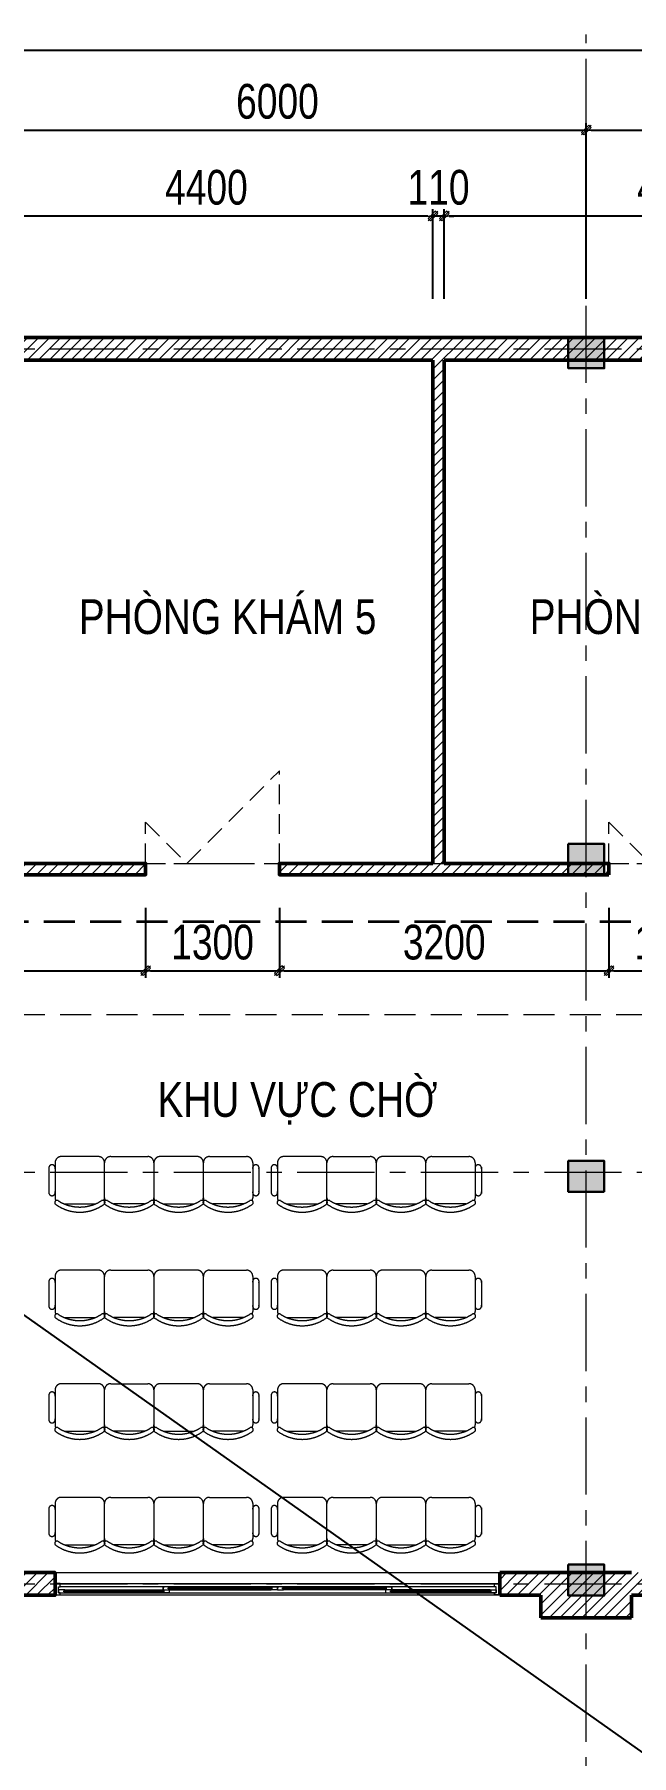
# Model space of a CAD drawing. Header units: millimetres. Extents: x 1109421 to 1726579, y -247837 to 144927.
# Drawn here: x 1667522 to 1673322, y -132311 to -115591 of the extents above; entities that cross this region are included whole.
import ezdxf

# ---------------------------------------------------------------- set-up
doc = ezdxf.new("R2010")
doc.units = ezdxf.units.MM
doc.header["$LTSCALE"] = 600
doc.header["$MEASUREMENT"] = 0
for name, pattern in [('00_Hidden', [2.4, 1.6, -0.8]), ('CENTER', [2, 1.25, -0.25, 0.25, -0.25]), ('DASHED', [0.75, 0.5, -0.25]), ('HIDDEN', [0.375, 0.25, -0.125])]:
    doc.linetypes.add(name, pattern=pattern)
doc.layers.get('0').update_dxf_attribs({"lineweight": 0})
doc.layers.get('Defpoints').update_dxf_attribs({"lineweight": 0})
for name, color, linetype, lineweight in [('0.15_Cua', 144, 'Continuous', 15), ('cat1', 30, 'Continuous', 50), ('cat2', 22, 'Continuous', 30), ('dim', 144, 'Continuous', 13), ('hatch1', 136, 'Continuous', 9), ('LC MANH DUT', 35, 'HIDDEN', 5), ('LC Text2', 7, 'Continuous', 25), ('Noi that', 35, 'Continuous', 9), ('PCCC-BAO CHAY - DAY', 3, 'DASHED', 35), ('thay1', 63, 'Continuous', 18), ('truc', 76, 'CENTER', 9)]:
    doc.layers.add(name, color=color, linetype=linetype, lineweight=lineweight)
doc.layers.add('KCS_Plotter', color=11, linetype='Continuous', plot=False)
doc.styles.add('HOATBIF', font='hoatbif.shx', dxfattribs={"width": 0.8})
doc.styles.add('T2', font='VHARIAL.TTF', dxfattribs={"width": 0.8})
doc.dimstyles.new('1-135', dxfattribs={"dimscale": 135, "dimtxt": 2.5, "dimasz": 0.35, "dimexe": 0.5, "dimexo": 0, "dimgap": 0.8, "dimtad": 1, "dimdec": 0, "dimzin": 0, "dimdsep": 46, "dimtxsty": 'HOATBIF', "dimblk1": 'DOT', "dimblk2": 'DOT', "dimsah": 1, "dimcen": -1, "dimdle": 1, "dimclrd": 256, "dimclre": 256, "dimclrt": 4, "dimadec": 3, "dimazin": 2, "dimtfac": 0.333333, "dimtdec": 0, "dimtix": 1, "dimtmove": 2, "dimatfit": 3, "dimldrblk": 'DOT', "dimfxl": 1, "dimtvp": 0.833333, "dimtolj": 1, "dimtzin": 0, "dimarcsym": 0})

# ---------------------------------------------------------------- blocks, each defined once
blk = doc.blocks.new('DOT')
at = {"layer": 'dim'}
for p, q in [((-3, 0), (3, 0)), ((-1, -1), (1, 1))]:
    blk.add_line(p, q, dxfattribs=at)
blk.add_lwpolyline([(0.5, 1), (-1, -0.5), (-0.5, -1), (1, 0.5)], close=True, dxfattribs=at)
blk = doc.blocks.new('*D1666')
at = {"layer": 'Defpoints', "color": 0, "transparency": 16777216}
for p in [(1684082, -115745), (1642282, -118158), (1684082, -118158)]:
    blk.add_point(p, dxfattribs=at)
at = {"layer": 'dim', "lineweight": -2, "transparency": 16777216}
for p, q in [((1642282, -118158), (1642282, -115678)), ((1684082, -118158), (1684082, -115678)), ((1642329, -115745), (1684034, -115745))]:
    blk.add_line(p, q, dxfattribs=at)
at = {"layer": 'dim', "lineweight": -2, "transparency": 16777216, "xscale": 47.25, "yscale": 47.25, "zscale": 47.25, "rotation": 180}
blk.add_blockref('DOT', (1642282, -115745), dxfattribs=at)
at = {"layer": 'dim', "lineweight": -2, "transparency": 16777216, "xscale": 47.25, "yscale": 47.25, "zscale": 47.25}
blk.add_blockref('DOT', (1684082, -115745), dxfattribs=at)
at = {"layer": 'dim', "color": 4, "transparency": 16777216, "insert": (1664231, -115468), "char_height": 337.5, "attachment_point": 5, "style": 'HOATBIF'}
blk.add_mtext('\\A1;41800', dxfattribs=at)
blk = doc.blocks.new('_Dot')
at = {"color": 0, "linetype": 'ByBlock', "lineweight": -2}
blk.add_line((-0.5, 0), (-1, 0), dxfattribs=at)
at = {"color": 0, "linetype": 'ByBlock', "const_width": 0.5}
blk.add_lwpolyline([(-0.25, 0, 1), (0.25, 0, 1)], format="xyb", close=True, dxfattribs=at)
blk = doc.blocks.new('*D1671')
at = {"layer": 'Defpoints', "color": 0, "transparency": 16777216}
for p in [(1672882, -116520), (1666882, -118158), (1672882, -118158)]:
    blk.add_point(p, dxfattribs=at)
at = {"layer": 'dim', "lineweight": -2, "transparency": 16777216}
for p, q in [((1666882, -118158), (1666882, -116452)), ((1666929, -116520), (1672834, -116520)), ((1672882, -118158), (1672882, -116452))]:
    blk.add_line(p, q, dxfattribs=at)
at = {"layer": 'dim', "lineweight": -2, "transparency": 16777216, "xscale": 47.25, "yscale": 47.25, "zscale": 47.25, "rotation": 180}
blk.add_blockref('DOT', (1666882, -116520), dxfattribs=at)
at = {"layer": 'dim', "lineweight": -2, "transparency": 16777216, "xscale": 47.25, "yscale": 47.25, "zscale": 47.25}
blk.add_blockref('DOT', (1672882, -116520), dxfattribs=at)
at = {"layer": 'dim', "color": 4, "transparency": 16777216, "insert": (1669882, -116243), "char_height": 337.5, "attachment_point": 5, "style": 'HOATBIF'}
blk.add_mtext('\\A1;6000', dxfattribs=at)
blk = doc.blocks.new('*D1672')
at = {"layer": 'Defpoints', "color": 0, "transparency": 16777216}
for p in [(1678882, -116520), (1672882, -118158), (1678882, -118158)]:
    blk.add_point(p, dxfattribs=at)
at = {"layer": 'dim', "lineweight": -2, "transparency": 16777216}
for p, q in [((1672882, -118158), (1672882, -116452)), ((1672929, -116520), (1678834, -116520)), ((1678882, -118158), (1678882, -116452))]:
    blk.add_line(p, q, dxfattribs=at)
at = {"layer": 'dim', "lineweight": -2, "transparency": 16777216, "xscale": 47.25, "yscale": 47.25, "zscale": 47.25, "rotation": 180}
blk.add_blockref('DOT', (1672882, -116520), dxfattribs=at)
at = {"layer": 'dim', "lineweight": -2, "transparency": 16777216, "xscale": 47.25, "yscale": 47.25, "zscale": 47.25}
blk.add_blockref('DOT', (1678882, -116520), dxfattribs=at)
at = {"layer": 'dim', "color": 4, "transparency": 16777216, "insert": (1675882, -116243), "char_height": 337.5, "attachment_point": 5, "style": 'HOATBIF'}
blk.add_mtext('\\A1;6000', dxfattribs=at)
blk = doc.blocks.new('dfdfdffđ')
at = {"layer": 'Noi that', "linetype": '00_Hidden'}
for p, q in [((954197, -6316), (954197, -6571)), ((954257, -6273), (954257, -6613)), ((954677, -6213), (954317, -6213)), ((954737, -6613), (954737, -6273)), ((954737, -6613), (954737, -6273)), ((954797, -6213), (955157, -6213)), ((955217, -6273), (955217, -6613)), ((955217, -6273), (955217, -6613)), ((955637, -6213), (955277, -6213)), ((955697, -6613), (955697, -6273)), ((955697, -6613), (955697, -6273)), ((955757, -6213), (956117, -6213)), ((956177, -6273), (956177, -6613)), ((956237, -6316), (956237, -6571)), ((954348, -6673), (954646, -6673)), ((955126, -6673), (954828, -6673)), ((955308, -6673), (955606, -6673)), ((956086, -6673), (955788, -6673))]:
    blk.add_line(p, q, dxfattribs=at)
for centre, radius, start, end in [((954227, -6324), 31.2, 343.7398, 196.2602), ((954317, -6273), 60, 90, 180), ((954677, -6273), 60, 0, 90), ((954797, -6273), 60, 90, 180), ((955157, -6273), 60, 0, 90), ((955277, -6273), 60, 90, 180), ((955637, -6273), 60, 0, 90), ((955757, -6273), 60, 90, 180), ((956117, -6273), 60, 0, 90), ((956207, -6324), 31.2, 343.7398, 196.2602), ((954227, -6562), 31.2, 163.7398, 16.2602), ((954275, -6660), 21.9, 57.9726, 216.6901), ((954317, -6613), 60, 180, 207.5844), ((954497, -6353), 400, 233.1301, 306.8699), ((954497, -6310), 393, 237.5758, 302.4242), ((954720, -6660), 21.9, 323.3099, 122.0274), ((954677, -6613), 60, 332.4156, 0), ((954755, -6660), 21.9, 57.9726, 216.6901), ((954797, -6613), 60, 180, 207.5844), ((954977, -6353), 400, 233.1301, 306.8699), ((954977, -6310), 393, 237.5758, 302.4242), ((955200, -6660), 21.9, 323.3099, 122.0274), ((955157, -6613), 60, 332.4156, 0), ((955235, -6660), 21.9, 57.9726, 216.6901), ((955277, -6613), 60, 180, 207.5844), ((955457, -6353), 400, 233.1301, 306.8699), ((955457, -6310), 393, 237.5758, 302.4242), ((955680, -6660), 21.9, 323.3099, 122.0274), ((955637, -6613), 60, 332.4156, 0), ((955715, -6660), 21.9, 57.9726, 216.6901), ((955757, -6613), 60, 180, 207.5844), ((955937, -6353), 400, 233.1301, 306.8699), ((955937, -6310), 393, 237.5758, 302.4242), ((956160, -6660), 21.9, 323.3099, 122.0274), ((956117, -6613), 60, 332.4156, 0), ((956207, -6562), 31.2, 163.7398, 16.2602)]:
    blk.add_arc(centre, radius, start, end, dxfattribs=at)
blk = doc.blocks.new('COT BT')
at = {"layer": 'cat2', "ltscale": 2}
h = blk.add_hatch(color=256, dxfattribs=at)
h.dxf.hatch_style = 1
h.paths.add_polyline_path([(240, 190), (-110, 190), (-110, -110), (240, -110)])
blk.add_lwpolyline([(-110, 190), (240, 190), (240, -110), (-110, -110)], close=True, dxfattribs=at)
blk = doc.blocks.new('*D1933')
at = {"layer": 'Defpoints', "color": 0, "transparency": 16777216}
for p in [(1671502, -117355), (1671502, -118158), (1676052, -118158)]:
    blk.add_point(p, dxfattribs=at)
at = {"layer": 'dim', "lineweight": -2, "transparency": 16777216}
for p, q in [((1671502, -118158), (1671502, -117288)), ((1676004, -117355), (1671549, -117355)), ((1676052, -118158), (1676052, -117288))]:
    blk.add_line(p, q, dxfattribs=at)
at = {"layer": 'dim', "lineweight": -2, "transparency": 16777216, "xscale": 47.25, "yscale": 47.25, "zscale": 47.25, "rotation": 180}
blk.add_blockref('DOT', (1671502, -117355), dxfattribs=at)
at = {"layer": 'dim', "lineweight": -2, "transparency": 16777216, "xscale": 47.25, "yscale": 47.25, "zscale": 47.25}
blk.add_blockref('DOT', (1676052, -117355), dxfattribs=at)
at = {"layer": 'dim', "color": 4, "transparency": 16777216, "insert": (1673777, -117078), "char_height": 337.5, "attachment_point": 5, "style": 'HOATBIF'}
blk.add_mtext('\\A1;4550', dxfattribs=at)
blk = doc.blocks.new('*D1934')
at = {"layer": 'Defpoints', "color": 0, "transparency": 16777216}
for p in [(1671392, -117355), (1671392, -118158), (1671502, -118158)]:
    blk.add_point(p, dxfattribs=at)
at = {"layer": 'dim', "lineweight": -2, "transparency": 16777216}
for p, q in [((1671344, -117355), (1671297, -117355)), ((1671392, -118158), (1671392, -117288)), ((1671502, -117355), (1671392, -117355)), ((1671502, -118158), (1671502, -117288)), ((1671549, -117355), (1671596, -117355))]:
    blk.add_line(p, q, dxfattribs=at)
at = {"layer": 'dim', "lineweight": -2, "transparency": 16777216, "xscale": 47.25, "yscale": 47.25, "zscale": 47.25}
blk.add_blockref('DOT', (1671392, -117355), dxfattribs=at)
at = {"layer": 'dim', "lineweight": -2, "transparency": 16777216, "xscale": 47.25, "yscale": 47.25, "zscale": 47.25, "rotation": 180}
blk.add_blockref('DOT', (1671502, -117355), dxfattribs=at)
at = {"layer": 'dim', "color": 4, "transparency": 16777216, "insert": (1671447, -117078), "char_height": 337.5, "attachment_point": 5, "style": 'HOATBIF'}
blk.add_mtext('\\A1;110', dxfattribs=at)
blk = doc.blocks.new('*D1935')
at = {"layer": 'Defpoints', "color": 0, "transparency": 16777216}
for p in [(1666992, -117355), (1666992, -118158), (1671392, -118158)]:
    blk.add_point(p, dxfattribs=at)
at = {"layer": 'dim', "lineweight": -2, "transparency": 16777216}
for p, q in [((1666992, -118158), (1666992, -117288)), ((1671344, -117355), (1667039, -117355)), ((1671392, -118158), (1671392, -117288))]:
    blk.add_line(p, q, dxfattribs=at)
at = {"layer": 'dim', "lineweight": -2, "transparency": 16777216, "xscale": 47.25, "yscale": 47.25, "zscale": 47.25, "rotation": 180}
blk.add_blockref('DOT', (1666992, -117355), dxfattribs=at)
at = {"layer": 'dim', "lineweight": -2, "transparency": 16777216, "xscale": 47.25, "yscale": 47.25, "zscale": 47.25}
blk.add_blockref('DOT', (1671392, -117355), dxfattribs=at)
at = {"layer": 'dim', "color": 4, "transparency": 16777216, "insert": (1669192, -117078), "char_height": 337.5, "attachment_point": 5, "style": 'HOATBIF'}
blk.add_mtext('\\A1;4400', dxfattribs=at)
blk = doc.blocks.new('*U617')
for p, q in [((50, 0), (4270, 0)), ((50, -110), (4270, -110)), ((95, -20), (1050, -20)), ((1110, -50), (2100, -50)), ((1110, -80), (2100, -80)), ((3210, -50), (2220, -50)), ((3210, -80), (2220, -80)), ((4225, -20), (3270, -20)), ((4225, -50), (3270, -50))]:
    blk.add_line(p, q)
at = {"color": 8, "lineweight": 5}
for p, q in [((50, -20), (4270, -20)), ((4270, -80), (50, -80)), ((95, -30), (1050, -30)), ((95, -40), (1050, -40)), ((95, -50), (1050, -50)), ((1110, -60), (2100, -60)), ((1110, -70), (2100, -70)), ((3210, -60), (2220, -60)), ((3210, -70), (2220, -70)), ((4225, -30), (3270, -30)), ((4225, -40), (3270, -40))]:
    blk.add_line(p, q, dxfattribs=at)
for points in [[(50, -20), (35, -20), (35, -80), (50, -80), (50, -110), (0, -110), (0, 0), (0, 0), (0, 0), (50, 0), (50, -20), (35, -20)], [(4270, -20), (4285, -20), (4285, -80), (4270, -80), (4270, -110), (4320, -110), (4320, 0), (4320, 0), (4320, 0), (4270, 0), (4270, -20), (4285, -20)], [(95, -40), (95, -50), (35, -50), (35, -20), (95, -20), (95, -30), (85, -30), (85, -40), (95, -40)], [(1050, -40), (1050, -50), (1110, -50), (1110, -20), (1050, -20), (1050, -30), (1060, -30), (1060, -40), (1050, -40)], [(1110, -70), (1110, -80), (1050, -80), (1050, -50), (1110, -50), (1110, -60), (1100, -60), (1100, -70), (1110, -70)], [(1050, -50), (1050, -80), (1065, -80)], [(2100, -70), (2100, -80), (2160, -80), (2160, -50), (2100, -50), (2100, -60), (2110, -60), (2110, -70), (2100, -70)], [(2160, -50), (2160, -80), (2145, -80)], [(2160, -50), (2160, -80), (2175, -80)], [(2220, -70), (2220, -80), (2160, -80), (2160, -50), (2220, -50), (2220, -60), (2210, -60), (2210, -70), (2220, -70)], [(3270, -40), (3270, -50), (3210, -50), (3210, -20), (3270, -20), (3270, -30), (3260, -30), (3260, -40), (3270, -40)], [(3210, -70), (3210, -80), (3270, -80), (3270, -50), (3210, -50), (3210, -60), (3220, -60), (3220, -70), (3210, -70)], [(3270, -50), (3270, -80), (3255, -80)], [(4225, -40), (4225, -50), (4285, -50), (4285, -20), (4225, -20), (4225, -30), (4235, -30), (4235, -40), (4225, -40)]]:
    blk.add_lwpolyline(points)
for centre, start, end in [((94, -32), 14.2151, 83.5658), ((94, -38), 276.4342, 345.7849), ((1051, -32), 96.4342, 165.7849), ((1051, -38), 194.2151, 263.5658), ((1109, -62), 14.2151, 83.5658), ((1109, -68), 276.4342, 345.7849), ((2101, -62), 96.4342, 165.7849), ((2101, -68), 194.2151, 263.5658), ((2219, -62), 14.2151, 83.5658), ((2219, -68), 276.4342, 345.7849), ((3211, -62), 96.4342, 165.7849), ((3211, -68), 194.2151, 263.5658), ((3269, -32), 14.2151, 83.5658), ((3269, -38), 276.4342, 345.7849), ((4226, -32), 96.4342, 165.7849), ((4226, -38), 194.2151, 263.5658)]:
    blk.add_arc(centre, 8.25, start, end, dxfattribs=at)
blk = doc.blocks.new('*D1769')
at = {"layer": 'Defpoints', "color": 0, "transparency": 16777216}
for p in [(1665302, -124075), (1668602, -124075), (1668602, -124687)]:
    blk.add_point(p, dxfattribs=at)
at = {"layer": 'dim', "lineweight": -2, "transparency": 16777216}
for p, q in [((1665302, -124075), (1665302, -124755)), ((1668602, -124075), (1668602, -124755)), ((1665349, -124687), (1668554, -124687))]:
    blk.add_line(p, q, dxfattribs=at)
at = {"layer": 'dim', "lineweight": -2, "transparency": 16777216, "xscale": 47.25, "yscale": 47.25, "zscale": 47.25, "rotation": 180}
blk.add_blockref('DOT', (1665302, -124687), dxfattribs=at)
at = {"layer": 'dim', "lineweight": -2, "transparency": 16777216, "xscale": 47.25, "yscale": 47.25, "zscale": 47.25}
blk.add_blockref('DOT', (1668602, -124687), dxfattribs=at)
at = {"layer": 'dim', "color": 4, "transparency": 16777216, "insert": (1666952, -124411), "char_height": 337.5, "attachment_point": 5, "style": 'HOATBIF'}
blk.add_mtext('\\A1;3300', dxfattribs=at)
blk = doc.blocks.new('*D1770')
at = {"layer": 'Defpoints', "color": 0, "transparency": 16777216}
for p in [(1668602, -124075), (1669902, -124075), (1669902, -124687)]:
    blk.add_point(p, dxfattribs=at)
at = {"layer": 'dim', "lineweight": -2, "transparency": 16777216}
for p, q in [((1668602, -124075), (1668602, -124755)), ((1669902, -124075), (1669902, -124755)), ((1668649, -124687), (1669854, -124687))]:
    blk.add_line(p, q, dxfattribs=at)
at = {"layer": 'dim', "lineweight": -2, "transparency": 16777216, "xscale": 47.25, "yscale": 47.25, "zscale": 47.25, "rotation": 180}
blk.add_blockref('DOT', (1668602, -124687), dxfattribs=at)
at = {"layer": 'dim', "lineweight": -2, "transparency": 16777216, "xscale": 47.25, "yscale": 47.25, "zscale": 47.25}
blk.add_blockref('DOT', (1669902, -124687), dxfattribs=at)
at = {"layer": 'dim', "color": 4, "transparency": 16777216, "insert": (1669252, -124411), "char_height": 337.5, "attachment_point": 5, "style": 'HOATBIF'}
blk.add_mtext('\\A1;1300', dxfattribs=at)
blk = doc.blocks.new('*D1771')
at = {"layer": 'Defpoints', "color": 0, "transparency": 16777216}
for p in [(1669902, -124075), (1673102, -124075), (1673102, -124687)]:
    blk.add_point(p, dxfattribs=at)
at = {"layer": 'dim', "lineweight": -2, "transparency": 16777216}
for p, q in [((1669902, -124075), (1669902, -124755)), ((1673102, -124075), (1673102, -124755)), ((1669949, -124687), (1673054, -124687))]:
    blk.add_line(p, q, dxfattribs=at)
at = {"layer": 'dim', "lineweight": -2, "transparency": 16777216, "xscale": 47.25, "yscale": 47.25, "zscale": 47.25, "rotation": 180}
blk.add_blockref('DOT', (1669902, -124687), dxfattribs=at)
at = {"layer": 'dim', "lineweight": -2, "transparency": 16777216, "xscale": 47.25, "yscale": 47.25, "zscale": 47.25}
blk.add_blockref('DOT', (1673102, -124687), dxfattribs=at)
at = {"layer": 'dim', "color": 4, "transparency": 16777216, "insert": (1671502, -124411), "char_height": 337.5, "attachment_point": 5, "style": 'HOATBIF'}
blk.add_mtext('\\A1;3200', dxfattribs=at)
blk = doc.blocks.new('*D1772')
at = {"layer": 'Defpoints', "color": 0, "transparency": 16777216}
for p in [(1673102, -124075), (1674402, -124075), (1674402, -124687)]:
    blk.add_point(p, dxfattribs=at)
at = {"layer": 'dim', "lineweight": -2, "transparency": 16777216}
for p, q in [((1673102, -124075), (1673102, -124755)), ((1674402, -124075), (1674402, -124755)), ((1673149, -124687), (1674354, -124687))]:
    blk.add_line(p, q, dxfattribs=at)
at = {"layer": 'dim', "lineweight": -2, "transparency": 16777216, "xscale": 47.25, "yscale": 47.25, "zscale": 47.25, "rotation": 180}
blk.add_blockref('DOT', (1673102, -124687), dxfattribs=at)
at = {"layer": 'dim', "lineweight": -2, "transparency": 16777216, "xscale": 47.25, "yscale": 47.25, "zscale": 47.25}
blk.add_blockref('DOT', (1674402, -124687), dxfattribs=at)
at = {"layer": 'dim', "color": 4, "transparency": 16777216, "insert": (1673752, -124411), "char_height": 337.5, "attachment_point": 5, "style": 'HOATBIF'}
blk.add_mtext('\\A1;1300', dxfattribs=at)

msp = doc.modelspace()

# ---------------------------------------------------------------- hatches: boundary and pattern name
at = {"layer": 'hatch1'}
h = msp.add_hatch(dxfattribs=at)
h.set_pattern_fill('ANSI31', color=256, scale=600)
h.set_pattern_definition([(45, (-378898.68, -175305.75), (-53.0330086, 53.0330086), [])])
h.paths.add_polyline_path([(1643451.7, -130534.3), (1643051.7, -130534.3), (1642391.7, -130534.3), (1642391.7, -126244.3), (1642171.7, -126244.3), (1642171.7, -130754.3), (1642171.7, -130974.3), (1643051.7, -130974.3), (1643051.7, -130754.3), (1643451.7, -130754.3)])
h.paths.add_polyline_path([(1649121.7, -130534.3), (1648721.7, -130534.3), (1647841.7, -130534.3), (1647441.7, -130534.3), (1647441.7, -130754.3), (1647841.7, -130754.3), (1647841.7, -130974.3), (1648721.7, -130974.3), (1648721.7, -130754.3), (1649121.7, -130754.3)])
h.paths.add_polyline_path([(1653841.7, -130534.3), (1653441.7, -130534.3), (1653441.7, -130754.3), (1653841.7, -130754.3), (1653841.7, -130974.3), (1654721.7, -130974.3), (1654721.7, -130754.3), (1655121.7, -130754.3), (1655121.7, -130534.3), (1654721.7, -130534.3)])
h.paths.add_polyline_path([(1659441.7, -130754.3), (1659441.7, -130534.3), (1658561.7, -130534.3), (1658161.7, -130534.3), (1658161.7, -130754.3), (1658561.7, -130754.3), (1658561.7, -130974.3), (1659441.7, -130974.3)])
h.paths.add_polyline_path([(1659111.7, -126534.3), (1658891.7, -126534.3), (1658891.7, -130534.3), (1659111.7, -130534.3)])
h.paths.add_polyline_path([(1662121.7, -130534.3), (1661241.7, -130534.3), (1661241.7, -130754.3), (1661241.7, -130974.3), (1662121.7, -130974.3)])
h.paths.add_polyline_path([(1667721.7, -130534.3), (1667321.7, -130534.3), (1666441.7, -130534.3), (1666441.7, -130754.3), (1666441.7, -130974.3), (1667321.7, -130974.3), (1667321.7, -130754.3), (1667721.7, -130754.3)])
h.paths.add_polyline_path([(1673721.7, -130534.3), (1673321.7, -130534.3), (1672441.7, -130534.3), (1672041.7, -130534.3), (1672041.7, -130754.3), (1672441.7, -130754.3), (1672441.7, -130974.3), (1673321.7, -130974.3), (1673321.7, -130754.3), (1673721.7, -130754.3)])
h.paths.add_polyline_path([(1679906.7, -130534.3), (1678306.7, -130534.3), (1678306.7, -130754.3), (1678706.7, -130754.3), (1678706.7, -131194.3), (1679906.7, -131194.3)])
h.paths.add_polyline_path([(1679681.2, -130754.3), (1679681.2, -130974.3), (1678921.2, -130974.3), (1678921.2, -130754.3)], flags=16)
h.paths.add_polyline_path([(1684191.7, -130534.3), (1682991.7, -130534.3), (1682991.7, -131194.3), (1684191.7, -131194.3)])
h.paths.add_polyline_path([(1683971.7, -130754.3), (1683971.7, -130974.3), (1683211.7, -130974.3), (1683211.7, -130754.3)], flags=16)
h.paths.add_polyline_path([(1678881.7, -127884.3), (1678771.7, -127884.3), (1678771.7, -130534.3), (1678881.7, -130534.3)])
h.paths.add_polyline_path([(1683971.7, -126534.3), (1678771.7, -126534.3), (1678771.7, -126884.3), (1678881.7, -126884.3), (1678881.7, -126754.3), (1683971.7, -126754.3)], flags=17)
h.paths.add_polyline_path([(1681711.7, -125394.3), (1681491.7, -125394.3), (1681491.7, -126534.3), (1681711.7, -126534.3)], flags=17)
h.paths.add_polyline_path([(1684191.7, -118534.3), (1642171.7, -118534.3), (1642171.7, -124044.3), (1642391.7, -124044.3), (1642391.7, -123754.3), (1643881.7, -123754.3), (1643881.7, -123644.3), (1642391.7, -123644.3), (1642391.7, -118754.3), (1646266.7, -118754.3), (1646266.7, -123644.3), (1645181.7, -123644.3), (1645181.7, -123754.3), (1646266.7, -123754.3), (1646376.7, -123754.3), (1648566.7, -123754.3), (1648566.7, -123644.3), (1646376.7, -123644.3), (1646376.7, -118754.3), (1650186.7, -118754.3), (1650186.7, -123644.3), (1649866.7, -123644.3), (1649866.7, -123754.3), (1650186.7, -123754.3), (1650296.7, -123754.3), (1651906.7, -123754.3), (1651906.7, -123644.3), (1650296.7, -123644.3), (1650296.7, -118754.3), (1654171.7, -118754.3), (1654171.7, -123644.3), (1653206.7, -123644.3), (1653206.7, -123754.3), (1657671.7, -123754.3), (1657671.7, -123644.3), (1654391.7, -123644.3), (1654391.7, -118754.3), (1658891.7, -118754.3), (1658891.7, -123644.3), (1658671.7, -123644.3), (1658671.7, -123754.3), (1659513.5, -123754.3), (1659733.5, -123534.3), (1659111.7, -123534.3), (1659111.7, -118754.3), (1661571.7, -118754.3), (1661571.7, -123534.3), (1660893.5, -123534.3), (1661113.5, -123754.3), (1661791.7, -123754.3), (1664001.7, -123754.3), (1664001.7, -123644.3), (1661791.7, -123644.3), (1661791.7, -118754.3), (1666771.7, -118754.3), (1666771.7, -123644.3), (1666991.7, -123644.3), (1666991.7, -118754.3), (1671391.7, -118754.3), (1671391.7, -123644.3), (1669901.7, -123644.3), (1669901.7, -123754.3), (1673101.7, -123754.3), (1673101.7, -123644.3), (1671501.7, -123644.3), (1671501.7, -118754.3), (1676051.7, -118754.3), (1676051.7, -123644.3), (1674401.7, -123644.3), (1674401.7, -123754.3), (1675771.7, -123754.3), (1677651.7, -123754.3), (1677651.7, -123534.3), (1676271.7, -123534.3), (1676271.7, -118754.3), (1678771.7, -118754.3), (1678771.7, -123534.3), (1678551.7, -123534.3), (1678551.7, -123754.3), (1679211.7, -123754.3), (1679211.7, -123534.3), (1678991.7, -123534.3), (1678991.7, -118754.3), (1681491.7, -118754.3), (1681491.7, -124494.3), (1681711.7, -124494.3), (1681711.7, -118754.3), (1683971.7, -118754.3), (1683971.7, -128934.3), (1684191.7, -128934.3)])
h.paths.add_polyline_path([(1681491.7, -123534.3), (1680111.7, -123534.3), (1680111.7, -123754.3), (1681491.7, -123754.3)], flags=17)
h.paths.add_polyline_path([(1668601.7, -123644.3), (1665301.7, -123644.3), (1665301.7, -123754.3), (1668601.7, -123754.3)], flags=17)

# ---------------------------------------------------------------- linework, layer by layer
at = {"layer": 'cat1'}
for p, q in [((1642171.7, -118534.3), (1684191.7, -118534.3)), ((1666991.7, -118754.3), (1671391.7, -118754.3)), ((1671501.7, -118754.3), (1676051.7, -118754.3)), ((1672441.7, -130534.3), (1672041.7, -130534.3)), ((1672041.7, -130534.3), (1672041.7, -130754.3)), ((1673321.7, -130534.3), (1672441.7, -130534.3)), ((1672041.7, -130754.3), (1672441.7, -130754.3)), ((1672441.7, -130754.3), (1672441.7, -130974.3)), ((1673321.7, -130974.3), (1673321.7, -130754.3)), ((1673321.7, -130754.3), (1673721.7, -130754.3)), ((1672441.7, -130974.3), (1673321.7, -130974.3))]:
    msp.add_line(p, q, dxfattribs=at)
for points in [[(1671391.7, -123644.3), (1671391.7, -118754.3)], [(1671501.7, -118754.3), (1671501.7, -123644.3)], [(1665301.7, -123644.3), (1668601.7, -123644.3), (1668601.7, -123754.3), (1665301.7, -123754.3)], [(1673101.7, -123754.3), (1669901.7, -123754.3), (1669901.7, -123644.3), (1671391.7, -123644.3)], [(1673101.7, -123754.3), (1669901.7, -123754.3), (1669901.7, -123644.3), (1671391.7, -123644.3)], [(1671501.7, -123644.3), (1673101.7, -123644.3), (1673101.7, -123754.3)], [(1666441.7, -130534.3), (1667321.7, -130534.3), (1667721.7, -130534.3), (1667721.7, -130754.3), (1667321.7, -130754.3), (1667321.7, -130974.3), (1666441.7, -130974.3), (1666441.7, -130754.3), (1666441.7, -130754.3), (1666441.7, -130534.3), (1666441.7, -130534.3)]]:
    msp.add_lwpolyline(points, dxfattribs=at)
at = {"layer": 'KCS_Plotter'}
msp.add_line((1636182.2, -105945.3), (1696389.3, -148520.3), dxfattribs=at)
at = {"layer": 'LC MANH DUT', "ltscale": 2}
msp.add_line((1638522.3, -125110.6), (1687178.5, -125110.6), dxfattribs=at)
at = {"layer": 'Noi that', "linetype": '00_Hidden', "ltscale": 0.2}
for p, q in [((1669001.7, -123644.3), (1669901.7, -122744.3)), ((1669901.7, -123644.3), (1669901.7, -122744.3)), ((1668601.7, -123644.3), (1668601.7, -123244.3)), ((1668601.7, -123244.3), (1669001.7, -123644.3)), ((1673101.7, -123644.3), (1673101.7, -123244.3)), ((1673101.7, -123244.3), (1673501.7, -123644.3)), ((1668601.7, -123644.3), (1669901.7, -123644.3)), ((1673101.7, -123644.3), (1674401.7, -123644.3))]:
    msp.add_line(p, q, dxfattribs=at)
at = {"layer": 'PCCC-BAO CHAY - DAY'}
msp.add_lwpolyline([(1644214.2, -124210), (1675203.3, -124210)], dxfattribs=at)
at = {"layer": 'thay1'}
msp.add_lwpolyline([(1667721.7, -130534.3), (1672041.7, -130534.3), (1672041.7, -130754.3), (1667721.7, -130754.3)], close=True, dxfattribs=at)
at = {"layer": 'truc'}
for p, q in [((1672881.7, -135776.6), (1672881.7, -115590.8)), ((1640074.4, -118644.3), (1687045.1, -118644.3)), ((1640074.4, -123644.3), (1687045.1, -123644.3)), ((1640074.4, -126644.3), (1687045.1, -126644.3)), ((1640074.4, -130644.3), (1687045.1, -130644.3))]:
    msp.add_line(p, q, dxfattribs=at)

# ---------------------------------------------------------------- block references
at = {"layer": '0.15_Cua', "xscale": -1, "rotation": 180}
msp.add_blockref('*U617', (1667721.7, -130750.9), dxfattribs=at)
at = {"layer": 'cat1'}
for name, p in [('COT BT', (1672816.7, -118724.3)), ('COT BT', (1672816.7, -123644.3)), ('dfdfdffđ', (713465.4, -120279.3)), ('dfdfdffđ', (715625.5, -120279.3)), ('dfdfdffđ', (713465.4, -121382.7)), ('dfdfdffđ', (715625.5, -121382.7)), ('dfdfdffđ', (713465.4, -122486.2)), ('dfdfdffđ', (715625.5, -122486.2)), ('dfdfdffđ', (713465.4, -123589.6)), ('dfdfdffđ', (715625.5, -123589.6)), ('COT BT', (1672816.7, -130646.7))]:
    msp.add_blockref(name, p, dxfattribs=at)
at = {"layer": 'cat1', "rotation": 180}
msp.add_blockref('COT BT', (1672946.7, -126644.3), dxfattribs=at)

# ---------------------------------------------------------------- texts
at = {"layer": 'LC Text2', "style": 'T2', "width": 0.8}
for s, p in [('phßng kh¸m 5', (1667952, -121415.9)), ('phßng kh¸m 6', (1672332, -121415.9)), ('khu vùc chê', (1668716.1, -126106.3))]:
    msp.add_text(s, height=337.5, dxfattribs=at).set_placement(p)

# ---------------------------------------------------------------- dimensions: what is measured, and where the dimension line sits
at = {"layer": 'dim'}
dim = msp.add_linear_dim(base=(1684081.7, -115745.1), p1=(1642281.7, -118157.5), p2=(1684081.7, -118157.5), dimstyle='1-135', dxfattribs=at)
dim.commit()
dim.dimension.update_dxf_attribs({"geometry": '*D1666', "text_midpoint": (1664231.3, -115468.4), "dimtype": 160})
for base, p1, p2, picture, middle in [((1672881.7, -116519.8), (1666881.7, -118157.5), (1672881.7, -118157.5), '*D1671', (1669881.7, -116243.1)), ((1678881.7, -116519.8), (1672881.7, -118157.5), (1678881.7, -118157.5), '*D1672', (1675881.7, -116243.1)), ((1666991.7, -117355.2), (1671391.7, -118157.5), (1666991.7, -118157.5), '*D1935', (1669191.7, -117078.4)), ((1671391.7, -117355.2), (1671501.7, -118157.5), (1671391.7, -118157.5), '*D1934', (1671446.7, -117078.4)), ((1671501.7, -117355.2), (1676051.7, -118157.5), (1671501.7, -118157.5), '*D1933', (1673776.7, -117078.4)), ((1668601.7, -124687.5), (1665301.7, -124075.2), (1668601.7, -124075.2), '*D1769', (1666951.7, -124410.7)), ((1669901.7, -124687.5), (1668601.7, -124075.2), (1669901.7, -124075.2), '*D1770', (1669251.7, -124410.7)), ((1673101.7, -124687.5), (1669901.7, -124075.2), (1673101.7, -124075.2), '*D1771', (1671501.7, -124410.7)), ((1674401.7, -124687.5), (1673101.7, -124075.2), (1674401.7, -124075.2), '*D1772', (1673751.7, -124410.7))]:
    dim = msp.add_linear_dim(base=base, p1=p1, p2=p2, dimstyle='1-135', dxfattribs=at)
    dim.commit()
    dim.dimension.update_dxf_attribs({"geometry": picture, "text_midpoint": middle})

doc.saveas('drawing.dxf')
